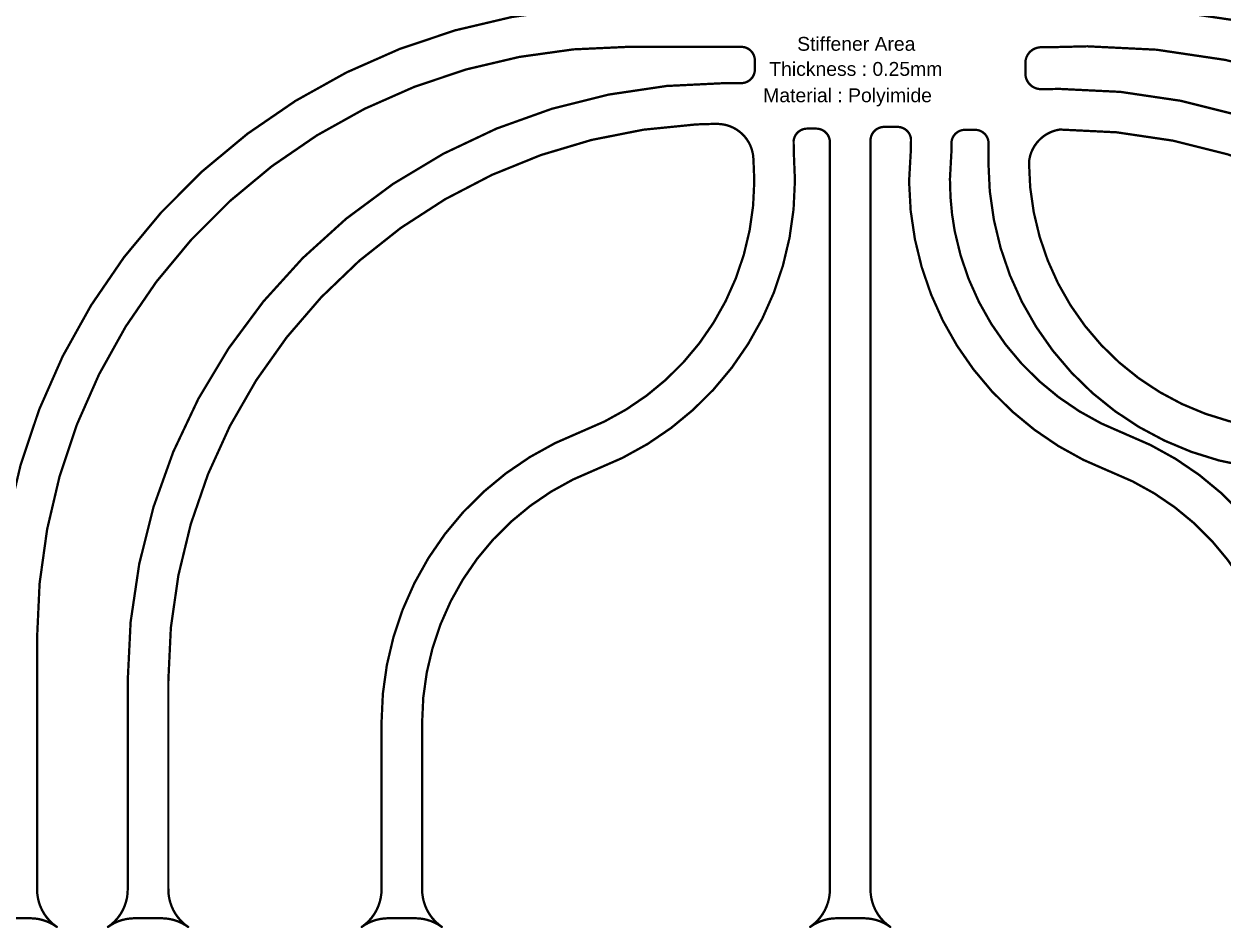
# Model space of a CAD drawing. Header units: inches. Extents: x 3 to 457, y -41 to 239.
# Drawn here: x 255.1 to 387.1, y 26.7 to 126.2 of the extents above; entities that cross this region are included whole.
import ezdxf

# ---------------------------------------------------------------- set-up
doc = ezdxf.new("R2010")
doc.units = ezdxf.units.IN
doc.layers.add('Fabrication', color=76, linetype='Continuous')
doc.styles.add('Arial', font='', dxfattribs={"height": 0.2})
doc.styles.get('Arial').set_extended_font_data('Arial')

msp = doc.modelspace()

# ---------------------------------------------------------------- linework, layer by layer
at = {"layer": 'Fabrication', "const_width": 0.254}
for points in [[(252.1, 58.59, -0.41422), (321.62, 128.11)], [(372.16, 128.17, -0.413783), (454.5, 46)], [(256.57, 58.59, -0.41422), (321.62, 123.64)], [(334.09, 123.64, -0.414214), (335.59, 122.14)], [(365.37, 121.86, -0.389016), (366.96, 123.59)], [(372.19, 123.7, -0.413672), (450.03, 46)], [(335.59, 121.15, -0.414214), (334.09, 119.65)], [(366.95, 118.99, -0.388326), (365.37, 120.72)], [(266.55, 53.89, -0.414209), (332.32, 119.65)], [(369.16, 119.01, -0.413759), (437.48, 50.83)], [(271.02, 53.89, -0.398878), (329.1, 115.1)], [(329.1, 115.1, -0.00943), (331.41, 115.16)], [(331.41, 115.16, -0.404148), (335.43, 111.32)], [(348.33, 113.5, -0.37962), (349.82, 114.83)], [(351.29, 114.83, -0.37962), (352.78, 113.5)], [(339.86, 113.32, -0.37962), (341.35, 114.64)], [(342.35, 114.64, -0.37962), (343.84, 113.32)], [(357.23, 113.01, -0.414214), (358.73, 114.51)], [(359.82, 114.51, -0.414214), (361.32, 113.01)], [(365.77, 110.95, -0.345401), (369.16, 114.54)], [(369.16, 114.54, -0.413759), (433.01, 50.82)], [(389.8, 77.46, -0.367596), (361.3, 110.95)], [(390.51, 81.87, -0.367596), (365.77, 110.95)], [(335.53, 108.88, -0.30992), (316.51, 81.3)], [(340, 108.92, -0.310368), (318.11, 77.13)], [(374.66, 76.91, -0.307813), (352.57, 108.77)], [(357.59, 103.37, -0.046669), (357.07, 108.97)], [(376.26, 81.08, -0.258469), (357.59, 103.37)], [(294.49, 49.28, -0.310655), (316.51, 81.3)], [(376.26, 81.08, -0.310195), (398.13, 49.35)], [(298.96, 49.28, -0.310654), (318.11, 77.13)], [(374.67, 76.91, -0.310195), (393.66, 49.34)], [(258.74, 26.78, -0.250069), (256.57, 30.96)], [(266.55, 30.96, -0.250069), (264.39, 26.78)], [(273.19, 26.78, -0.250069), (271.02, 30.96)], [(294.49, 30.96, -0.250069), (292.32, 26.78)], [(301.13, 26.78, -0.250069), (298.96, 30.96)], [(343.85, 30.96, -0.250069), (341.68, 26.78)], [(350.49, 26.78, -0.250069), (348.32, 30.96)], [(255.87, 27.73, -0.154613), (258.74, 26.78)], [(264.38, 26.78, -0.154613), (267.25, 27.73)], [(270.32, 27.73, -0.154613), (273.19, 26.78)], [(292.31, 26.78, -0.154613), (295.18, 27.73)], [(298.26, 27.73, -0.154613), (301.13, 26.78)], [(341.68, 26.78, -0.154613), (344.55, 27.73)], [(347.63, 27.73, -0.154613), (350.5, 26.78)]]:
    msp.add_lwpolyline(points, format="xyb", dxfattribs=at)
for points in [[(321.62, 123.64), (334.09, 123.64)], [(366.96, 123.59), (367.67, 123.59)], [(367.67, 123.59), (372.19, 123.7)], [(335.59, 121.15), (335.59, 122.14)], [(365.37, 120.72), (365.37, 121.86)], [(332.32, 119.65), (334.09, 119.65)], [(366.95, 118.99), (367.67, 118.99)], [(367.67, 118.99), (369.16, 119.01)], [(349.82, 114.83), (351.29, 114.83)], [(341.35, 114.64), (342.35, 114.64)], [(348.32, 113.4), (348.33, 113.5)], [(348.32, 112.4), (348.32, 113.4)], [(352.77, 112.4), (352.78, 113.5)], [(358.73, 114.51), (359.82, 114.51)], [(339.86, 113.32), (339.87, 112.21)], [(339.87, 112.21), (340, 108.97)], [(343.84, 113.32), (343.85, 113.28)], [(343.85, 113.15), (343.85, 113.28)], [(343.85, 113.15), (343.85, 113.14)], [(343.85, 112.74), (343.85, 113.14)], [(343.85, 112.74), (343.85, 30.96)], [(348.32, 112.4), (348.32, 30.96)], [(348.32, 112.4), (348.32, 112.4)], [(352.57, 108.84), (352.77, 112.4)], [(357.07, 109.18), (357.23, 112.09)], [(357.23, 112.09), (357.23, 113.01)], [(361.32, 111.9), (361.32, 113.01)], [(335.43, 111.32), (335.53, 108.88)], [(361.3, 110.95), (361.32, 111.9)], [(361.32, 111.9), (361.32, 111.9)], [(340, 108.92), (340, 108.97)], [(352.57, 108.84), (352.57, 108.77)], [(357.07, 108.97), (357.07, 109.18)], [(316.51, 81.3), (316.51, 81.3)], [(374.66, 76.91), (374.67, 76.91)], [(256.57, 30.96), (256.57, 58.59)], [(266.55, 30.96), (266.55, 53.89)], [(271.02, 30.96), (271.02, 53.89)], [(294.49, 30.96), (294.49, 49.28)], [(298.96, 30.96), (298.96, 49.28)], [(252.79, 27.73), (255.87, 27.73)], [(267.25, 27.73), (270.32, 27.73)], [(295.18, 27.73), (298.26, 27.73)], [(344.55, 27.73), (347.63, 27.73)]]:
    msp.add_lwpolyline(points, dxfattribs=at)
at = {"layer": 'Fabrication', "const_width": 0.127}
for points in [[(321.56, 123.64, 1), (321.69, 123.64, 1)], [(321.56, 123.64, 1), (321.69, 123.64, 1)], [(334.03, 123.64, 1), (334.16, 123.64, 1)], [(334.03, 123.64, 1), (334.16, 123.64, 1)], [(366.89, 123.59, 1), (367.02, 123.59, 1)], [(366.89, 123.59, 1), (367.02, 123.59, 1)], [(367.61, 123.59, 1), (367.74, 123.59, 1)], [(367.61, 123.59, 1), (367.74, 123.59, 1)], [(372.13, 123.7, 1), (372.26, 123.7, 1)], [(372.13, 123.7, 1), (372.26, 123.7, 1)], [(335.53, 122.14, 1), (335.66, 122.14, 1)], [(335.53, 122.14, 1), (335.66, 122.14, 1)], [(365.31, 121.86, 1), (365.44, 121.86, 1)], [(365.31, 121.86, 1), (365.44, 121.86, 1)], [(335.53, 121.15, 1), (335.66, 121.15, 1)], [(335.53, 121.15, 1), (335.66, 121.15, 1)], [(365.31, 120.72, 1), (365.44, 120.72, 1)], [(365.31, 120.72, 1), (365.44, 120.72, 1)], [(332.26, 119.65, 1), (332.38, 119.65, 1)], [(332.26, 119.65, 1), (332.38, 119.65, 1)], [(334.03, 119.65, 1), (334.16, 119.65, 1)], [(334.03, 119.65, 1), (334.16, 119.65, 1)], [(366.89, 118.99, 1), (367.02, 118.99, 1)], [(366.89, 118.99, 1), (367.02, 118.99, 1)], [(367.61, 118.99, 1), (367.74, 118.99, 1)], [(367.61, 118.99, 1), (367.74, 118.99, 1)], [(369.1, 119.01, 1), (369.23, 119.01, 1)], [(369.1, 119.01, 1), (369.23, 119.01, 1)], [(329.03, 115.1, 1), (329.16, 115.1, 1)], [(329.03, 115.1, 1), (329.16, 115.1, 1)], [(331.34, 115.16, 1), (331.47, 115.16, 1)], [(331.34, 115.16, 1), (331.47, 115.16, 1)], [(349.75, 114.83, 1), (349.88, 114.83, 1)], [(349.75, 114.83, 1), (349.88, 114.83, 1)], [(351.23, 114.83, 1), (351.35, 114.83, 1)], [(351.23, 114.83, 1), (351.35, 114.83, 1)], [(341.28, 114.64, 1), (341.41, 114.64, 1)], [(341.28, 114.64, 1), (341.41, 114.64, 1)], [(342.28, 114.64, 1), (342.41, 114.64, 1)], [(342.28, 114.64, 1), (342.41, 114.64, 1)], [(348.25, 113.4, 1), (348.38, 113.4, 1)], [(348.25, 113.4, 1), (348.38, 113.4, 1)], [(348.26, 113.5, 1), (348.39, 113.5, 1)], [(348.26, 113.5, 1), (348.39, 113.5, 1)], [(352.71, 113.5, 1), (352.84, 113.5, 1)], [(352.71, 113.5, 1), (352.84, 113.5, 1)], [(358.67, 114.51, 1), (358.79, 114.51, 1)], [(358.67, 114.51, 1), (358.79, 114.51, 1)], [(359.76, 114.51, 1), (359.88, 114.51, 1)], [(359.76, 114.51, 1), (359.88, 114.51, 1)], [(369.1, 114.54, 1), (369.23, 114.54, 1)], [(369.1, 114.54, 1), (369.23, 114.54, 1)], [(339.79, 113.32, 1), (339.92, 113.32, 1)], [(339.79, 113.32, 1), (339.92, 113.32, 1)], [(339.8, 112.21, 1), (339.93, 112.21, 1)], [(339.8, 112.21, 1), (339.93, 112.21, 1)], [(343.77, 113.32, 1), (343.9, 113.32, 1)], [(343.77, 113.32, 1), (343.9, 113.32, 1)], [(343.78, 113.28, 1), (343.91, 113.28, 1)], [(343.78, 113.28, 1), (343.91, 113.28, 1)], [(343.78, 113.15, 1), (343.91, 113.15, 1)], [(343.78, 113.15, 1), (343.91, 113.15, 1)], [(343.78, 113.14, 1), (343.91, 113.14, 1)], [(343.78, 113.14, 1), (343.91, 113.14, 1)], [(343.78, 112.74, 1), (343.91, 112.74, 1)], [(343.78, 112.74, 1), (343.91, 112.74, 1)], [(348.25, 112.4, 1), (348.38, 112.4, 1)], [(348.25, 112.4, 1), (348.38, 112.4, 1)], [(348.25, 112.4, 1), (348.38, 112.4, 1)], [(348.25, 112.4, 1), (348.38, 112.4, 1)], [(352.71, 112.4, 1), (352.83, 112.4, 1)], [(352.71, 112.4, 1), (352.83, 112.4, 1)], [(357.17, 113.01, 1), (357.29, 113.01, 1)], [(357.17, 113.01, 1), (357.29, 113.01, 1)], [(357.17, 112.09, 1), (357.29, 112.09, 1)], [(357.17, 112.09, 1), (357.29, 112.09, 1)], [(361.26, 113.01, 1), (361.38, 113.01, 1)], [(361.26, 113.01, 1), (361.38, 113.01, 1)], [(335.37, 111.32, 1), (335.49, 111.32, 1)], [(335.37, 111.32, 1), (335.49, 111.32, 1)], [(361.24, 110.95, 1), (361.37, 110.95, 1)], [(361.24, 110.95, 1), (361.37, 110.95, 1)], [(361.26, 111.9, 1), (361.38, 111.9, 1)], [(361.25, 111.9, 1), (361.38, 111.9, 1)], [(361.26, 111.9, 1), (361.38, 111.9, 1)], [(361.25, 111.9, 1), (361.38, 111.9, 1)], [(365.71, 110.95, 1), (365.84, 110.95, 1)], [(365.71, 110.95, 1), (365.84, 110.95, 1)], [(335.47, 108.88, 1), (335.59, 108.88, 1)], [(335.47, 108.88, 1), (335.59, 108.88, 1)], [(339.94, 108.97, 1), (340.06, 108.97, 1)], [(339.94, 108.97, 1), (340.06, 108.97, 1)], [(339.94, 108.92, 1), (340.06, 108.92, 1)], [(339.94, 108.92, 1), (340.06, 108.92, 1)], [(352.51, 108.84, 1), (352.64, 108.84, 1)], [(352.51, 108.84, 1), (352.64, 108.84, 1)], [(352.51, 108.77, 1), (352.64, 108.77, 1)], [(352.51, 108.77, 1), (352.64, 108.77, 1)], [(357, 109.18, 1), (357.13, 109.18, 1)], [(357, 109.18, 1), (357.13, 109.18, 1)], [(357, 108.97, 1), (357.13, 108.97, 1)], [(357, 108.97, 1), (357.13, 108.97, 1)], [(357.53, 103.37, 1), (357.65, 103.37, 1)], [(357.53, 103.37, 1), (357.65, 103.37, 1)], [(316.45, 81.3, 1), (316.57, 81.3, 1)], [(316.45, 81.3, 1), (316.57, 81.3, 1)], [(316.45, 81.3, 1), (316.57, 81.3, 1)], [(316.45, 81.3, 1), (316.57, 81.3, 1)], [(376.2, 81.08, 1), (376.33, 81.08, 1)], [(376.2, 81.08, 1), (376.33, 81.08, 1)], [(318.04, 77.13, 1), (318.17, 77.13, 1)], [(318.04, 77.13, 1), (318.17, 77.13, 1)], [(374.6, 76.91, 1), (374.73, 76.91, 1)], [(374.6, 76.91, 1), (374.73, 76.91, 1)], [(374.6, 76.91, 1), (374.73, 76.91, 1)], [(374.6, 76.91, 1), (374.73, 76.91, 1)], [(256.51, 58.59, 1), (256.64, 58.59, 1)], [(256.51, 58.59, 1), (256.64, 58.59, 1)], [(266.49, 53.89, 1), (266.62, 53.89, 1)], [(266.49, 53.89, 1), (266.62, 53.89, 1)], [(270.96, 53.89, 1), (271.09, 53.89, 1)], [(270.96, 53.89, 1), (271.09, 53.89, 1)], [(294.43, 49.28, 1), (294.55, 49.28, 1)], [(294.43, 49.28, 1), (294.55, 49.28, 1)], [(298.9, 49.28, 1), (299.02, 49.28, 1)], [(298.9, 49.28, 1), (299.02, 49.28, 1)], [(256.51, 30.96, 1), (256.64, 30.96, 1)], [(256.51, 30.96, 1), (256.64, 30.96, 1)], [(266.49, 30.96, 1), (266.62, 30.96, 1)], [(266.49, 30.96, 1), (266.62, 30.96, 1)], [(270.96, 30.96, 1), (271.09, 30.96, 1)], [(270.96, 30.96, 1), (271.09, 30.96, 1)], [(294.43, 30.96, 1), (294.55, 30.96, 1)], [(294.43, 30.96, 1), (294.55, 30.96, 1)], [(298.9, 30.96, 1), (299.02, 30.96, 1)], [(298.9, 30.96, 1), (299.02, 30.96, 1)], [(343.79, 30.96, 1), (343.92, 30.96, 1)], [(343.79, 30.96, 1), (343.92, 30.96, 1)], [(348.26, 30.96, 1), (348.39, 30.96, 1)], [(348.26, 30.96, 1), (348.39, 30.96, 1)], [(255.81, 27.73, 1), (255.94, 27.73, 1)], [(255.81, 27.73, 1), (255.94, 27.73, 1)], [(267.18, 27.73, 1), (267.31, 27.73, 1)], [(267.18, 27.73, 1), (267.31, 27.73, 1)], [(270.26, 27.73, 1), (270.39, 27.73, 1)], [(270.26, 27.73, 1), (270.39, 27.73, 1)], [(295.12, 27.73, 1), (295.24, 27.73, 1)], [(295.12, 27.73, 1), (295.24, 27.73, 1)], [(298.2, 27.73, 1), (298.32, 27.73, 1)], [(298.2, 27.73, 1), (298.32, 27.73, 1)], [(344.49, 27.73, 1), (344.61, 27.73, 1)], [(344.49, 27.73, 1), (344.61, 27.73, 1)], [(347.56, 27.73, 1), (347.69, 27.73, 1)], [(347.56, 27.73, 1), (347.69, 27.73, 1)], [(258.68, 26.78, 1), (258.8, 26.78, 1)], [(258.68, 26.78, 1), (258.8, 26.78, 1)], [(264.31, 26.78, 1), (264.44, 26.78, 1)], [(264.32, 26.78, 1), (264.45, 26.78, 1)], [(273.13, 26.78, 1), (273.26, 26.78, 1)], [(273.13, 26.78, 1), (273.26, 26.78, 1)], [(292.25, 26.78, 1), (292.37, 26.78, 1)], [(292.26, 26.78, 1), (292.38, 26.78, 1)], [(301.06, 26.78, 1), (301.19, 26.78, 1)], [(301.06, 26.78, 1), (301.19, 26.78, 1)], [(341.62, 26.78, 1), (341.74, 26.78, 1)], [(341.62, 26.78, 1), (341.75, 26.78, 1)], [(350.43, 26.78, 1), (350.56, 26.78, 1)], [(350.43, 26.78, 1), (350.56, 26.78, 1)]]:
    msp.add_lwpolyline(points, format="xyb", close=True, dxfattribs=at)

# ---------------------------------------------------------------- texts
at = {"layer": 'Fabrication', "style": 'Arial'}
for s, p in [('Stiffener Area', (340.25, 123.21)), ('Thickness : 0.25mm', (337.18, 120.45)), ('Material : Polyimide', (336.51, 117.55))]:
    msp.add_text(s, height=1.524, dxfattribs=at).set_placement(p)

doc.saveas('drawing.dxf')
